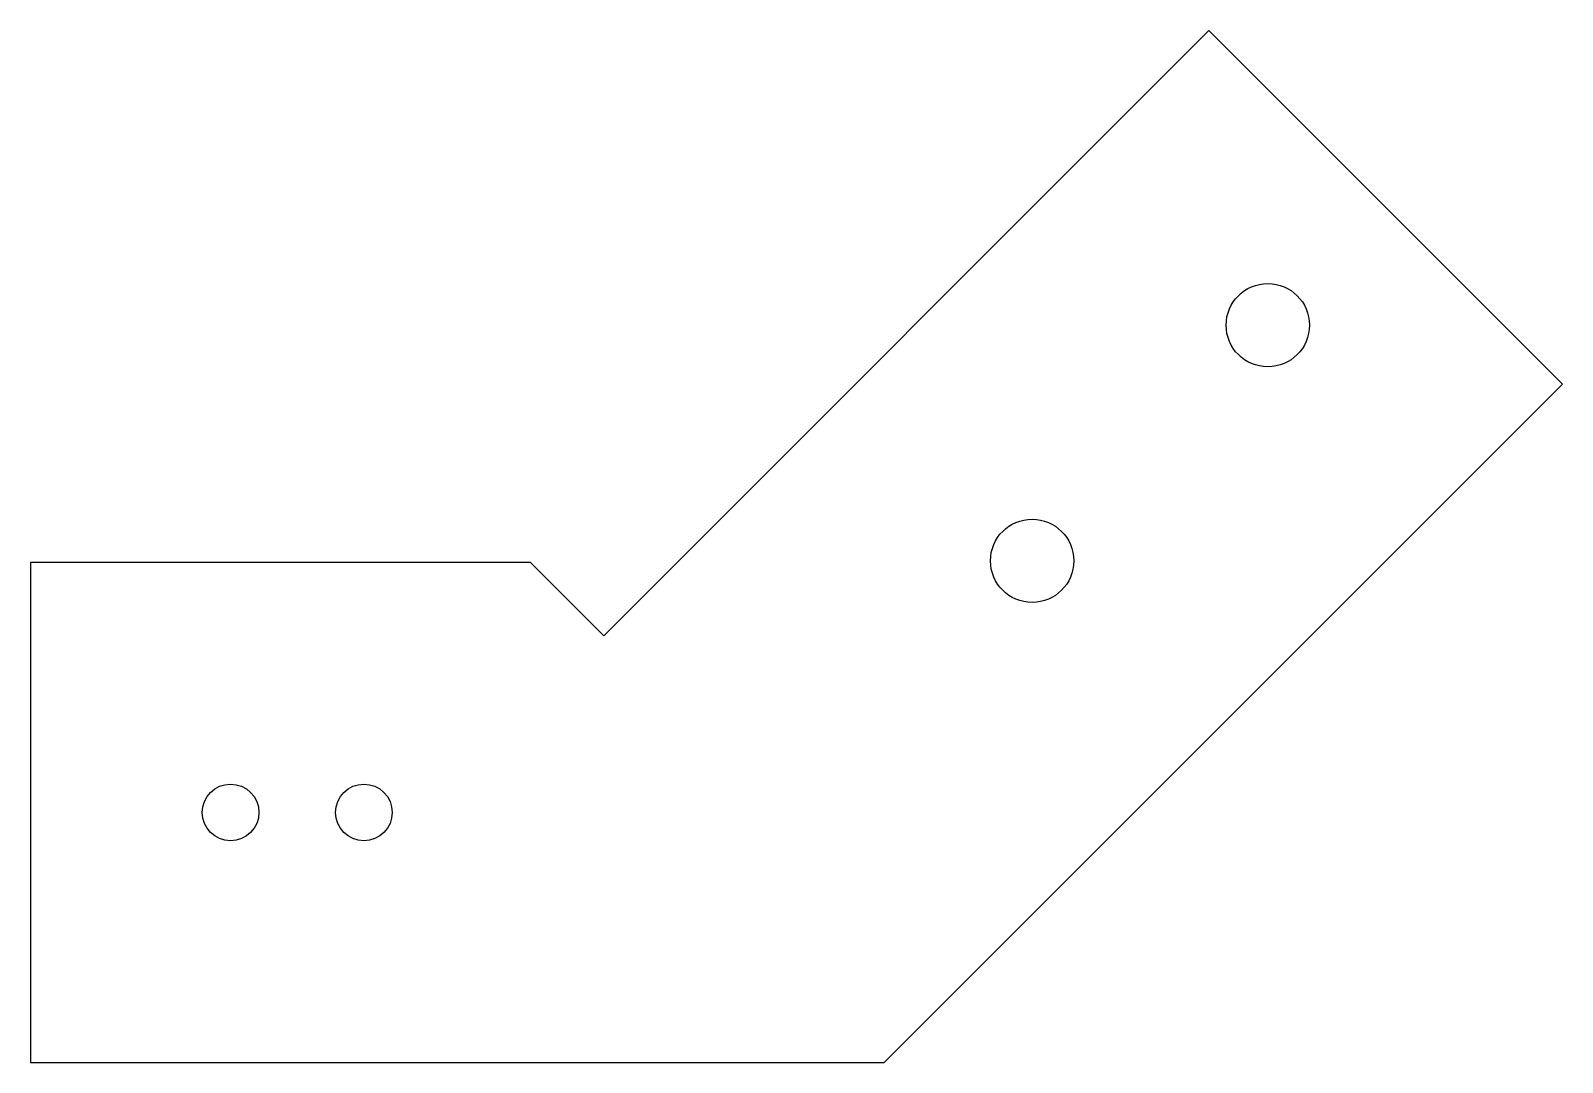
# Model space of a CAD drawing. Header units: millimetres. Extents: x -15 to 76.9, y -15 to 46.9.
import ezdxf

# ---------------------------------------------------------------- set-up
doc = ezdxf.new("R2010")
doc.units = ezdxf.units.MM

msp = doc.modelspace()

# ---------------------------------------------------------------- linework, layer by layer
at = {"color": 7, "linetype": 'Continuous', "lineweight": 25}
for p, q in [((55.706, 46.919), (19.393, 10.607)), ((76.919, 25.706), (55.706, 46.919)), ((36.213, -15), (76.919, 25.706)), ((-15, 15), (-15, -15)), ((15, 15), (-15, 15)), ((19.393, 10.607), (15, 15)), ((-15, -15), (36.213, -15))]:
    msp.add_line(p, q, dxfattribs=at)
for centre, radius in [((59.242, 29.242), 2.5), ((45.1, 15.1), 2.5), ((-3, 0), 1.7), ((5, 0), 1.7)]:
    msp.add_circle(centre, radius, dxfattribs=at)

doc.saveas('drawing.dxf')
